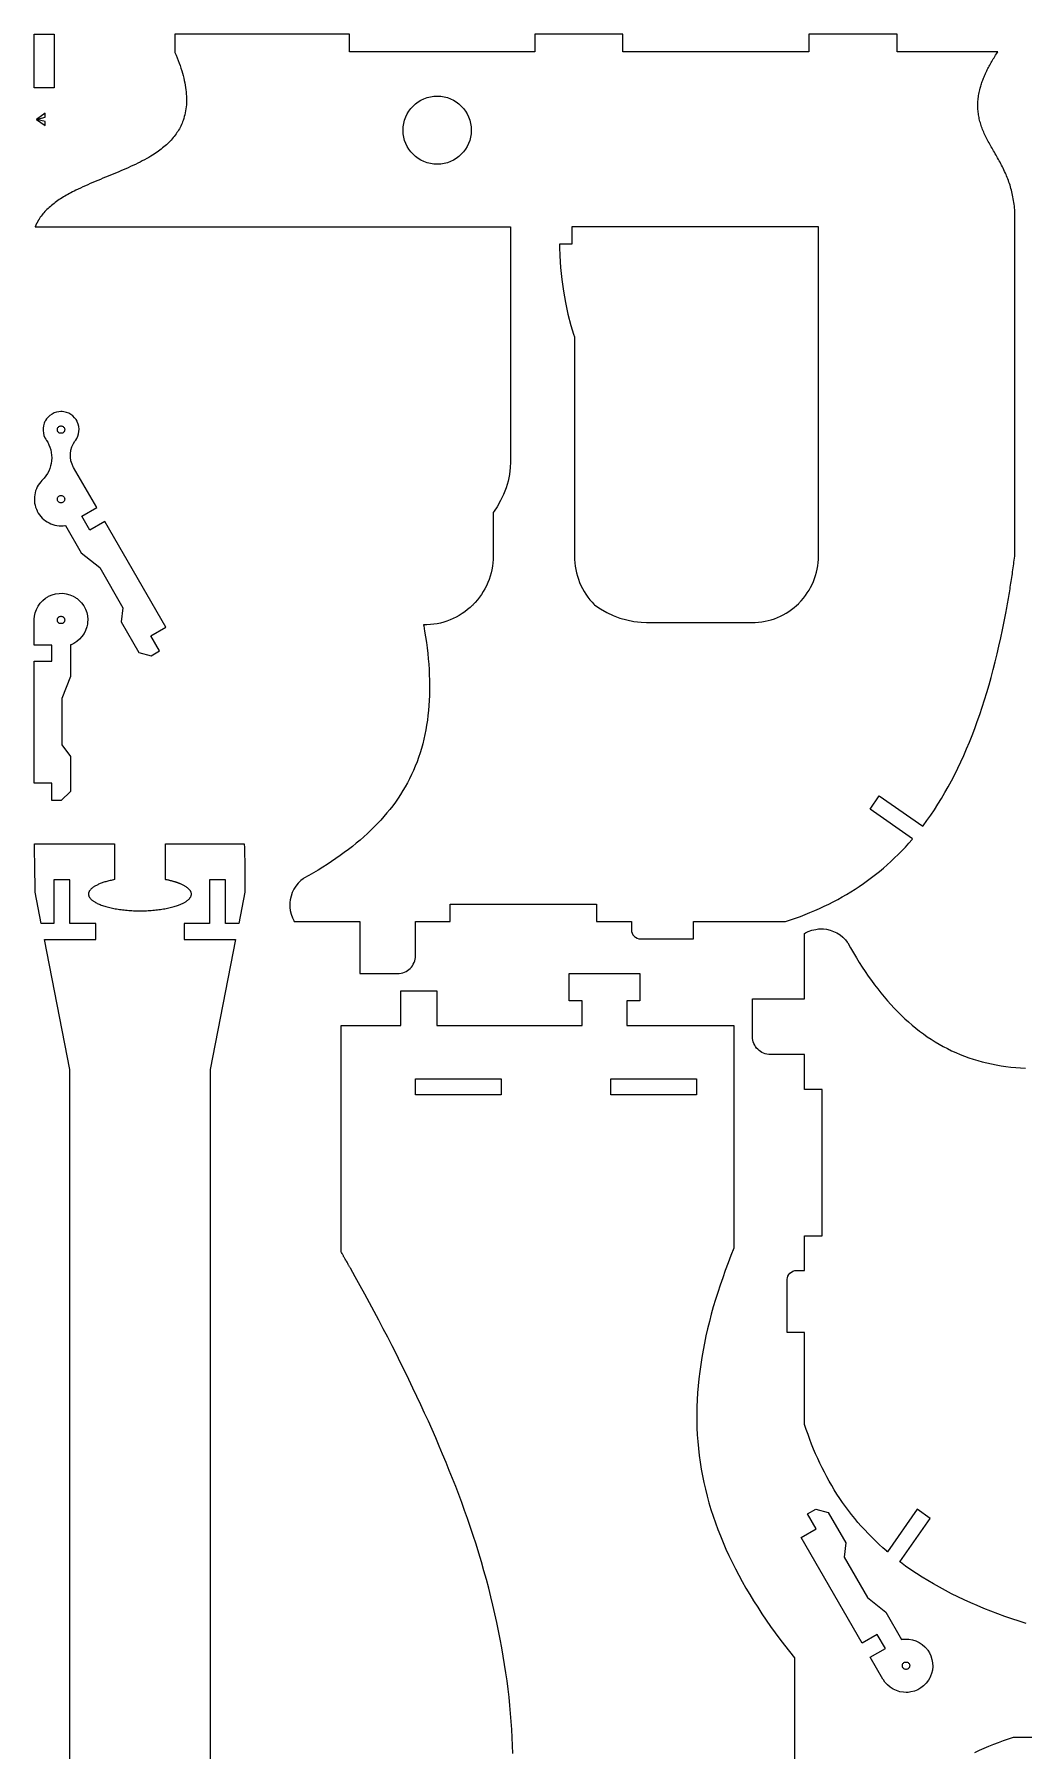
# Model space of a CAD drawing. Extents: x 0 to 504, y 0 to 398.
# Drawn here: x 0 to 113.9, y 200.4 to 398 of the extents above; entities that cross this region are included whole.
import ezdxf

# ---------------------------------------------------------------- set-up
doc = ezdxf.new("R2010")
doc.units = 0
doc.layers.get('0').update_dxf_attribs({"linetype": 'CONTINUOUS'})

msp = doc.modelspace()

# ---------------------------------------------------------------- linework, layer by layer
at = {"color": 0}
for points in [[(0, 398.013), (2.28743, 398.013), (2.28743, 391.862), (0, 391.862), (0, 398.013)], [(110.939, 396.013), (99.3174, 396.013), (99.3174, 398.013), (89.1674, 398.013), (89.1674, 396.013), (67.7621, 396.013), (67.7621, 398.013), (57.6121, 398.013), (57.6121, 396.013), (36.2835, 396.013), (36.2835, 398.013), (16.1813, 398.013), (16.1813, 395.922), (16.1824, 395.919), (16.1825, 395.919), (16.1837, 395.917), (16.184, 395.917), (16.1842, 395.915), (16.1843, 395.915), (16.1853, 395.914), (16.1854, 395.912), (16.1861, 395.911), (16.1863, 395.911), (16.1865, 395.91), (16.1867, 395.91), (16.1875, 395.908), (16.3196, 395.601), (16.4447, 395.297), (16.5632, 394.997), (16.6747, 394.7), (16.7794, 394.406), (16.8774, 394.114), (16.9683, 393.826), (17.0525, 393.542), (17.1297, 393.261), (17.2, 392.982), (17.2633, 392.707), (17.3199, 392.436), (17.3694, 392.167), (17.4119, 391.901), (17.4476, 391.64), (17.4763, 391.382), (17.4978, 391.126), (17.5124, 390.874), (17.5199, 390.625), (17.5203, 390.379), (17.5137, 390.138), (17.5001, 389.899), (17.4794, 389.662), (17.4515, 389.431), (17.4167, 389.201), (17.3744, 388.975), (17.3253, 388.753), (17.2689, 388.535), (17.2054, 388.318), (17.1346, 388.107), (17.0735, 387.942), (17.0078, 387.778), (16.9375, 387.617), (16.8625, 387.457), (16.7831, 387.3), (16.6992, 387.146), (16.6107, 386.993), (16.5179, 386.842), (16.4207, 386.693), (16.319, 386.546), (16.2132, 386.4), (16.1029, 386.257), (15.9886, 386.117), (15.8699, 385.976), (15.7471, 385.839), (15.62, 385.703), (15.489, 385.569), (15.3539, 385.438), (15.2147, 385.307), (15.0715, 385.179), (14.9244, 385.053), (14.7733, 384.928), (14.6185, 384.804), (14.4597, 384.682), (14.2971, 384.563), (14.1307, 384.444), (13.9606, 384.328), (13.7868, 384.213), (13.6093, 384.099), (13.4282, 383.987), (13.1873, 383.844), (12.9407, 383.703), (12.6886, 383.565), (12.4316, 383.429), (12.1698, 383.294), (11.9037, 383.162), (11.6335, 383.033), (11.3595, 382.904), (11.0821, 382.776), (10.8016, 382.651), (10.5183, 382.526), (10.2326, 382.403), (9.94472, 382.281), (9.65506, 382.158), (9.36393, 382.037), (9.07161, 381.917), (8.77849, 381.796), (8.48481, 381.675), (8.19103, 381.556), (7.89729, 381.435), (7.60411, 381.314), (7.31164, 381.193), (7.02029, 381.071), (6.73042, 380.949), (6.44228, 380.825), (6.15625, 380.701), (5.87256, 380.575), (5.59164, 380.449), (5.31381, 380.319), (5.03928, 380.19), (4.76872, 380.058), (4.58399, 379.965), (4.40147, 379.872), (4.22125, 379.778), (4.04335, 379.682), (3.86789, 379.585), (3.69499, 379.486), (3.52468, 379.388), (3.35704, 379.286), (3.19222, 379.185), (3.03017, 379.081), (2.87104, 378.976), (2.71496, 378.869), (2.5619, 378.763), (2.412, 378.653), (2.26535, 378.542), (2.12201, 378.431), (1.9821, 378.317), (1.84565, 378.2), (1.71272, 378.083), (1.58339, 377.964), (1.45785, 377.843), (1.33599, 377.721), (1.2181, 377.596), (1.10411, 377.469), (0.99414, 377.342), (0.88824, 377.211), (0.78657, 377.079), (0.68913, 376.946), (0.59608, 376.81), (0.50738, 376.671), (0.49344, 376.649), (0.47955, 376.625), (0.46582, 376.603), (0.45215, 376.581), (0.43864, 376.557), (0.42524, 376.535), (0.41195, 376.511), (0.39876, 376.487), (0.38569, 376.465), (0.37272, 376.442), (0.35986, 376.418), (0.34717, 376.396), (0.33453, 376.372), (0.32205, 376.349), (0.30962, 376.325), (0.29736, 376.301), (0.28521, 376.279), (0.27317, 376.256), (0.26123, 376.232), (0.2494, 376.207), (0.23774, 376.183), (0.22613, 376.16), (0.21463, 376.136), (0.20329, 376.112), (0.19206, 376.089), (0.18094, 376.064), (0.16992, 376.04), (0.15902, 376.017), (0.14822, 375.992), (0.13753, 375.968), (0.12706, 375.944), (0.12348, 375.936), (0.12234, 375.933), (0.12115, 375.931), (0.11995, 375.928), (0.11399, 375.914), (0.11285, 375.911), (0.10807, 375.901), (0.10688, 375.899), (0.1033, 375.89), (0.10216, 375.888), (0.095, 375.871), (0.0938, 375.868), (0.09266, 375.865), (0.09147, 375.862), (54.8236, 375.862), (54.8236, 348.938), (54.8236, 348.736), (54.791, 348.133), (54.6936, 347.338), (54.5331, 346.554), (54.3103, 345.787), (54.0268, 345.042), (53.6836, 344.319), (53.2822, 343.625), (52.9447, 343.124), (52.8236, 342.963), (52.8236, 337.938), (52.8236, 337.839), (52.8138, 337.542), (52.7842, 337.149), (52.7354, 336.76), (52.6676, 336.374), (52.5811, 335.993), (52.4761, 335.617), (52.3529, 335.247), (52.2117, 334.885), (52.0529, 334.529), (51.8768, 334.182), (51.6835, 333.843), (51.4735, 333.514), (51.2468, 333.194), (51.004, 332.885), (50.7451, 332.588), (50.541, 332.372), (50.4706, 332.303), (50.4003, 332.233), (50.1821, 332.031), (49.8818, 331.776), (49.5704, 331.536), (49.2485, 331.314), (48.9167, 331.107), (48.5757, 330.918), (48.2263, 330.746), (47.869, 330.59), (47.5046, 330.454), (47.1336, 330.335), (46.7568, 330.233), (46.3749, 330.151), (45.9885, 330.089), (45.5982, 330.044), (45.2047, 330.019), (44.9076, 330.013), (44.8088, 330.014), (44.8099, 330.007), (44.8104, 330.004), (44.8108, 330.001), (44.8114, 329.999), (44.8119, 329.996), (44.8125, 329.993), (44.8136, 329.987), (44.8142, 329.983), (44.8147, 329.981), (44.8151, 329.978), (44.8163, 329.972), (44.8168, 329.969), (44.8174, 329.967), (44.8179, 329.963), (44.8185, 329.96), (44.8189, 329.957), (44.82, 329.951), (44.8206, 329.949), (44.8211, 329.946), (44.8217, 329.943), (44.8222, 329.939), (44.8226, 329.936), (44.8232, 329.933), (44.8238, 329.931), (44.8243, 329.928), (44.8249, 329.925), (44.9374, 329.276), (45.04, 328.633), (45.1328, 327.996), (45.2154, 327.362), (45.2878, 326.733), (45.3499, 326.111), (45.4015, 325.492), (45.4425, 324.879), (45.4729, 324.269), (45.4925, 323.667), (45.5011, 323.069), (45.4987, 322.476), (45.4851, 321.889), (45.4603, 321.307), (45.424, 320.731), (45.3763, 320.16), (45.3168, 319.593), (45.2456, 319.033), (45.1626, 318.479), (45.0675, 317.931), (44.9603, 317.389), (44.841, 316.851), (44.7092, 316.321), (44.565, 315.796), (44.4082, 315.276), (44.2386, 314.764), (44.0563, 314.257), (43.861, 313.757), (43.6525, 313.263), (43.4311, 312.774), (43.1961, 312.292), (42.9561, 311.832), (42.7037, 311.379), (42.439, 310.931), (42.1619, 310.489), (41.8728, 310.051), (41.5717, 309.621), (41.2586, 309.196), (40.9338, 308.776), (40.5972, 308.362), (40.249, 307.953), (39.8896, 307.55), (39.5186, 307.151), (39.1365, 306.758), (38.7432, 306.371), (38.339, 305.989), (37.9239, 305.611), (37.4979, 305.239), (37.0612, 304.872), (36.614, 304.51), (36.1565, 304.153), (35.6885, 303.8), (35.2104, 303.453), (34.7221, 303.11), (34.2239, 302.772), (33.7157, 302.438), (33.1978, 302.108), (32.6703, 301.785), (32.1332, 301.464), (31.5865, 301.149), (31.0307, 300.838), (31.0275, 300.836), (30.9381, 300.775), (30.6843, 300.569), (30.3774, 300.269), (30.1086, 299.936), (29.8804, 299.578), (29.6947, 299.194), (29.5536, 298.79), (29.4592, 298.372), (29.4186, 298.049), (29.4135, 297.94), (29.4135, 297.589), (29.4189, 297.475), (29.4628, 297.136), (29.5664, 296.694), (29.7229, 296.268), (29.8731, 295.961), (29.9311, 295.862), (37.4589, 295.862), (37.4589, 289.862), (41.8076, 289.862), (41.8606, 289.862), (42.0197, 289.874), (42.2258, 289.906), (42.4246, 289.956), (42.6153, 290.026), (42.7967, 290.114), (42.9678, 290.217), (43.1275, 290.336), (43.2749, 290.471), (43.4087, 290.618), (43.5282, 290.778), (43.6322, 290.949), (43.7196, 291.131), (43.7893, 291.321), (43.8404, 291.519), (43.8719, 291.726), (43.8826, 291.885), (43.8826, 291.938), (43.8826, 295.862), (47.8826, 295.862), (47.8826, 297.862), (64.7326, 297.862), (64.7326, 295.862), (68.7326, 295.862), (68.7326, 294.938), (68.7326, 294.885), (68.7535, 294.728), (68.8144, 294.526), (68.9132, 294.342), (69.0103, 294.215), (69.0475, 294.178), (69.0847, 294.14), (69.2112, 294.043), (69.3962, 293.944), (69.5969, 293.883), (69.755, 293.862), (69.8076, 293.862), (75.8826, 293.862), (75.8826, 295.862), (86.4662, 295.862), (86.4667, 295.862), (86.4682, 295.864), (86.4685, 295.864), (86.47, 295.864), (86.4704, 295.864), (86.4707, 295.864), (86.4722, 295.865), (86.4726, 295.865), (86.4729, 295.865), (86.4744, 295.865), (86.4749, 295.865), (86.4751, 295.865), (86.4764, 295.867), (86.4767, 295.867), (86.4771, 295.867), (86.4775, 295.867), (87.054, 296.056), (87.6247, 296.253), (88.1894, 296.457), (88.7482, 296.671), (89.301, 296.893), (89.8478, 297.124), (90.3885, 297.362), (90.9231, 297.611), (91.4515, 297.867), (91.9737, 298.132), (92.4899, 298.406), (92.9996, 298.688), (93.5032, 298.979), (94.0003, 299.279), (94.4913, 299.589), (94.9757, 299.907), (95.4536, 300.233), (95.9251, 300.569), (96.3903, 300.914), (96.8487, 301.268), (97.3007, 301.632), (97.746, 302.004), (98.1846, 302.386), (98.6165, 302.778), (99.0419, 303.178), (99.4603, 303.588), (99.8721, 304.007), (100.277, 304.436), (100.675, 304.875), (101.066, 305.324), (101.12, 305.386), (96.2197, 308.803), (97.2779, 310.321), (102.281, 306.832), (102.282, 306.833), (102.283, 306.836), (102.285, 306.838), (102.287, 306.84), (102.288, 306.842), (102.289, 306.843), (102.291, 306.846), (102.292, 306.847), (102.294, 306.85), (102.295, 306.851), (102.297, 306.853), (102.298, 306.856), (102.299, 306.857), (102.302, 306.861), (102.304, 306.862), (102.305, 306.865), (102.307, 306.867), (102.308, 306.868), (102.31, 306.871), (102.311, 306.872), (102.313, 306.875), (102.314, 306.876), (102.315, 306.878), (102.317, 306.881), (102.318, 306.882), (102.32, 306.883), (102.321, 306.886), (102.323, 306.888), (102.324, 306.89), (102.326, 306.892), (102.768, 307.493), (103.201, 308.107), (103.624, 308.735), (104.037, 309.376), (104.441, 310.032), (104.835, 310.7), (105.219, 311.382), (105.594, 312.078), (105.96, 312.785), (106.316, 313.506), (106.663, 314.239), (107.002, 314.985), (107.331, 315.742), (107.652, 316.513), (107.964, 317.294), (108.267, 318.089), (108.561, 318.896), (108.848, 319.714), (109.125, 320.544), (109.395, 321.385), (109.656, 322.237), (109.91, 323.101), (110.155, 323.976), (110.392, 324.862), (110.622, 325.76), (110.844, 326.667), (111.058, 327.585), (111.265, 328.514), (111.464, 329.453), (111.656, 330.401), (111.841, 331.361), (111.88, 331.574), (111.919, 331.785), (111.958, 331.999), (111.997, 332.211), (112.035, 332.425), (112.073, 332.639), (112.11, 332.854), (112.147, 333.069), (112.184, 333.285), (112.22, 333.501), (112.256, 333.718), (112.292, 333.935), (112.327, 334.153), (112.362, 334.371), (112.396, 334.59), (112.431, 334.808), (112.464, 335.029), (112.498, 335.249), (112.531, 335.469), (112.564, 335.69), (112.597, 335.912), (112.629, 336.135), (112.66, 336.357), (112.692, 336.579), (112.723, 336.803), (112.754, 337.028), (112.784, 337.251), (112.814, 337.476), (112.844, 337.703), (112.873, 337.928), (112.873, 337.929), (112.873, 337.929), (112.873, 337.929), (112.873, 337.929), (112.873, 337.929), (112.873, 337.929), (112.873, 337.929), (112.873, 337.931), (112.873, 337.931), (112.873, 337.931), (112.873, 337.931), (112.873, 337.931), (112.873, 337.931), (112.873, 337.932), (112.873, 337.932), (112.873, 337.932), (112.873, 337.932), (112.874, 337.932), (112.874, 337.932), (112.874, 337.932), (112.874, 337.933), (112.874, 337.933), (112.874, 375.936), (112.887, 376.181), (112.896, 376.421), (112.9, 376.66), (112.901, 376.894), (112.898, 377.126), (112.891, 377.356), (112.881, 377.582), (112.867, 377.804), (112.849, 378.025), (112.828, 378.242), (112.803, 378.456), (112.775, 378.668), (112.744, 378.876), (112.709, 379.082), (112.672, 379.286), (112.631, 379.486), (112.588, 379.685), (112.542, 379.881), (112.493, 380.074), (112.441, 380.264), (112.387, 380.453), (112.33, 380.638), (112.271, 380.821), (112.209, 381.003), (112.145, 381.181), (112.079, 381.357), (112.011, 381.532), (111.941, 381.704), (111.869, 381.874), (111.795, 382.042), (111.711, 382.225), (111.626, 382.406), (111.539, 382.585), (111.451, 382.761), (111.362, 382.936), (111.272, 383.108), (111.181, 383.279), (111.089, 383.449), (110.997, 383.617), (110.905, 383.783), (110.812, 383.947), (110.72, 384.111), (110.628, 384.272), (110.535, 384.433), (110.444, 384.593), (110.353, 384.751), (110.263, 384.908), (110.174, 385.064), (110.086, 385.219), (109.999, 385.375), (109.914, 385.529), (109.83, 385.682), (109.748, 385.835), (109.668, 385.987), (109.59, 386.14), (109.514, 386.292), (109.441, 386.443), (109.37, 386.594), (109.302, 386.746), (109.237, 386.899), (109.175, 387.05), (109.116, 387.201), (109.06, 387.353), (109.008, 387.504), (108.959, 387.656), (108.913, 387.808), (108.87, 387.961), (108.83, 388.114), (108.794, 388.268), (108.761, 388.422), (108.732, 388.576), (108.705, 388.731), (108.683, 388.886), (108.663, 389.043), (108.648, 389.199), (108.635, 389.356), (108.626, 389.514), (108.621, 389.672), (108.619, 389.831), (108.621, 389.992), (108.627, 390.151), (108.636, 390.313), (108.649, 390.475), (108.665, 390.638), (108.686, 390.801), (108.71, 390.967), (108.738, 391.132), (108.769, 391.299), (108.805, 391.465), (108.844, 391.633), (108.888, 391.803), (108.923, 391.932), (108.961, 392.061), (109, 392.192), (109.042, 392.322), (109.086, 392.453), (109.132, 392.585), (109.18, 392.717), (109.23, 392.849), (109.283, 392.982), (109.337, 393.117), (109.394, 393.25), (109.452, 393.385), (109.513, 393.519), (109.576, 393.656), (109.641, 393.792), (109.708, 393.929), (109.777, 394.065), (109.848, 394.204), (109.921, 394.342), (109.996, 394.481), (110.073, 394.619), (110.153, 394.76), (110.234, 394.9), (110.318, 395.04), (110.403, 395.182), (110.491, 395.324), (110.58, 395.467), (110.672, 395.61), (110.765, 395.753), (110.861, 395.896), (110.939, 396.013)], [(46.3842, 390.899), (46.4844, 390.899), (46.7854, 390.878), (47.1751, 390.818), (47.5514, 390.722), (47.9119, 390.589), (48.255, 390.425), (48.5786, 390.228), (48.8808, 390.001), (49.1596, 389.749), (49.4129, 389.469), (49.6389, 389.168), (49.8354, 388.844), (50.0007, 388.501), (50.1326, 388.14), (50.2294, 387.764), (50.2889, 387.375), (50.3092, 387.074), (50.3092, 386.974), (50.3092, 386.872), (50.2889, 386.572), (50.2294, 386.182), (50.1326, 385.806), (50.0007, 385.446), (49.8354, 385.103), (49.6389, 384.779), (49.4129, 384.476), (49.1596, 384.197), (48.8808, 383.944), (48.5786, 383.718), (48.255, 383.522), (47.9119, 383.357), (47.5514, 383.225), (47.1751, 383.128), (46.7854, 383.068), (46.4844, 383.049), (46.3842, 383.049), (46.2837, 383.049), (45.9829, 383.068), (45.5931, 383.128), (45.2169, 383.225), (44.8564, 383.357), (44.5132, 383.522), (44.1896, 383.718), (43.8875, 383.944), (43.6088, 384.197), (43.3554, 384.476), (43.1294, 384.779), (42.9328, 385.103), (42.7676, 385.446), (42.6356, 385.806), (42.5389, 386.182), (42.4794, 386.572), (42.4592, 386.872), (42.4592, 386.974), (42.4592, 387.074), (42.4794, 387.375), (42.5389, 387.764), (42.6356, 388.14), (42.7676, 388.501), (42.9328, 388.844), (43.1294, 389.168), (43.3554, 389.469), (43.6088, 389.749), (43.8875, 390.001), (44.1896, 390.228), (44.5132, 390.425), (44.8564, 390.589), (45.2169, 390.722), (45.5931, 390.818), (45.9829, 390.878), (46.2837, 390.899), (46.3842, 390.899)], [(1.25792, 387.965), (0.25792, 388.224), (1.25792, 388.483), (1.25792, 388.931), (0.25792, 388.224), (1.25792, 387.517), (1.25792, 387.965)], [(62.1736, 337.938), (62.1736, 337.84), (62.1833, 337.546), (62.2124, 337.156), (62.2603, 336.769), (62.3271, 336.386), (62.4122, 336.008), (62.5156, 335.635), (62.6369, 335.268), (62.7758, 334.908), (62.9322, 334.554), (63.1057, 334.21), (63.296, 333.872), (63.5029, 333.544), (63.7261, 333.226), (63.9653, 332.919), (64.2204, 332.622), (64.4217, 332.407), (64.491, 332.338), (64.6581, 332.214), (65.1794, 331.867), (65.9001, 331.453), (66.6493, 331.1), (67.4229, 330.808), (68.2172, 330.581), (69.0287, 330.415), (69.8533, 330.315), (70.4788, 330.281), (70.6872, 330.281), (82.6207, 330.281), (82.7156, 330.281), (83.0003, 330.29), (83.3774, 330.318), (83.7512, 330.365), (84.1214, 330.429), (84.4869, 330.513), (84.8475, 330.612), (85.2024, 330.729), (85.5508, 330.864), (85.8922, 331.015), (86.2261, 331.183), (86.5518, 331.368), (86.8686, 331.568), (87.176, 331.783), (87.4732, 332.015), (87.7597, 332.263), (87.9678, 332.457), (88.0349, 332.524), (88.1019, 332.59), (88.2967, 332.799), (88.5435, 333.086), (88.775, 333.383), (88.991, 333.69), (89.1913, 334.007), (89.3754, 334.332), (89.5433, 334.667), (89.6946, 335.008), (89.829, 335.357), (89.9464, 335.711), (90.0465, 336.072), (90.129, 336.438), (90.1935, 336.807), (90.24, 337.182), (90.2681, 337.558), (90.2775, 337.843), (90.2775, 337.938), (90.2775, 375.862), (61.8721, 375.862), (61.8721, 373.862), (60.4654, 373.862), (60.4665, 373.524), (60.4965, 372.504), (60.5803, 371.147), (60.7164, 369.797), (60.9046, 368.454), (61.1447, 367.118), (61.4364, 365.793), (61.7794, 364.479), (62.0689, 363.5), (62.1736, 363.178), (62.1736, 337.938)], [(15.1396, 329.75), (8.11464, 341.917), (6.38265, 340.917), (5.45763, 342.519), (7.18961, 343.519), (4.52664, 348.133), (4.47364, 348.224), (4.34364, 348.511), (4.22065, 348.906), (4.15864, 349.31), (4.15565, 349.715), (4.21164, 350.118), (4.32563, 350.511), (4.49664, 350.886), (4.66162, 351.156), (4.72564, 351.237), (4.76861, 351.296), (4.88363, 351.479), (5.00564, 351.737), (5.09164, 352.007), (5.13965, 352.285), (5.14865, 352.565), (5.11963, 352.847), (5.05263, 353.125), (4.97661, 353.329), (4.94661, 353.393), (4.91564, 353.458), (4.80263, 353.646), (4.62961, 353.871), (4.42763, 354.069), (4.20264, 354.239), (3.95562, 354.375), (3.69363, 354.478), (3.41564, 354.543), (3.19862, 354.569), (3.05464, 354.572), (2.83763, 354.558), (2.55761, 354.506), (2.28961, 354.417), (2.03662, 354.293), (1.80263, 354.136), (1.59164, 353.947), (1.40761, 353.731), (1.28461, 353.55), (1.25163, 353.486), (1.21663, 353.422), (1.13064, 353.224), (1.05062, 352.95), (1.00765, 352.669), (1.0026, 352.389), (1.03662, 352.108), (1.10862, 351.835), (1.21663, 351.572), (1.32362, 351.382), (1.36464, 351.322), (1.40961, 351.256), (1.53663, 351.046), (1.68261, 350.758), (1.79861, 350.463), (1.89063, 350.161), (1.95264, 349.854), (1.99061, 349.544), (2.00065, 349.233), (1.98361, 348.924), (1.94065, 348.617), (1.87164, 348.314), (1.77664, 348.017), (1.65565, 347.728), (1.50863, 347.449), (1.33762, 347.182), (1.14063, 346.926), (0.97662, 346.746), (0.91862, 346.688), (0.87364, 346.644), (0.74761, 346.506), (0.59364, 346.313), (0.45763, 346.11), (0.33762, 345.897), (0.2366, 345.679), (0.15262, 345.454), (0.08664, 345.224), (0.03961, 344.989), (0.0096, 344.75), (0.00065, 344.511), (0.00863, 344.271), (0.03461, 344.031), (0.08062, 343.793), (0.14762, 343.557), (0.23264, 343.325), (0.30762, 343.154), (0.33664, 343.099), (0.36464, 343.043), (0.4586, 342.881), (0.59565, 342.676), (0.74864, 342.485), (0.91564, 342.307), (1.09364, 342.144), (1.28364, 341.997), (1.48361, 341.865), (1.69363, 341.75), (1.90961, 341.65), (2.13661, 341.568), (2.36664, 341.504), (2.60465, 341.457), (2.84565, 341.429), (3.09065, 341.421), (3.33664, 341.432), (3.52262, 341.454), (3.58464, 341.464), (5.39561, 338.328), (7.52365, 336.642), (10.2076, 331.993), (9.99664, 330.36), (12.0237, 326.847), (13.4506, 326.465), (14.4076, 327.018), (13.4077, 328.75), (15.1396, 329.75)], [(3.50065, 352.497), (3.50065, 352.475), (3.49164, 352.411), (3.46664, 352.331), (3.42763, 352.258), (3.37565, 352.196), (3.31261, 352.144), (3.24061, 352.104), (3.15961, 352.081), (3.09565, 352.072), (3.05263, 352.072), (2.98964, 352.081), (2.90961, 352.104), (2.83763, 352.144), (2.77365, 352.196), (2.72265, 352.258), (2.68365, 352.331), (2.65864, 352.411), (2.65061, 352.475), (2.65061, 352.518), (2.65864, 352.582), (2.68365, 352.662), (2.72265, 352.735), (2.77365, 352.797), (2.83763, 352.849), (2.90961, 352.888), (2.98964, 352.912), (3.05263, 352.922), (3.09565, 352.922), (3.15961, 352.912), (3.24061, 352.888), (3.31261, 352.849), (3.37565, 352.797), (3.42763, 352.735), (3.46664, 352.662), (3.49164, 352.582), (3.50065, 352.518), (3.50065, 352.497)], [(3.50065, 344.497), (3.50065, 344.475), (3.49164, 344.411), (3.46664, 344.331), (3.42763, 344.258), (3.37565, 344.196), (3.31261, 344.144), (3.24061, 344.104), (3.15961, 344.081), (3.09565, 344.072), (3.05263, 344.072), (2.98964, 344.081), (2.90961, 344.104), (2.83763, 344.144), (2.77365, 344.196), (2.72265, 344.258), (2.68365, 344.331), (2.65864, 344.411), (2.65061, 344.475), (2.65061, 344.518), (2.65864, 344.582), (2.68365, 344.661), (2.72265, 344.733), (2.77365, 344.797), (2.83763, 344.849), (2.90961, 344.888), (2.98964, 344.912), (3.05263, 344.921), (3.09565, 344.921), (3.15961, 344.912), (3.24061, 344.888), (3.31261, 344.849), (3.37565, 344.797), (3.42763, 344.733), (3.46664, 344.661), (3.49164, 344.582), (3.50065, 344.518), (3.50065, 344.497)], [(2, 309.779), (2, 311.779), (0, 311.779), (0, 325.828), (2, 325.828), (2, 327.678), (0, 327.678), (0, 330.688), (0.02903, 331.006), (0.11502, 331.415), (0.25401, 331.807), (0.44401, 332.175), (0.68202, 332.514), (0.96403, 332.818), (1.287, 333.085), (1.55501, 333.257), (1.65001, 333.307), (1.743, 333.356), (2.03901, 333.478), (2.44103, 333.592), (2.85303, 333.649), (3.266, 333.651), (3.676, 333.597), (4.07801, 333.489), (4.46403, 333.325), (4.741, 333.168), (4.829, 333.108), (4.91504, 333.047), (5.16, 332.842), (5.44803, 332.537), (5.69, 332.2), (5.88303, 331.835), (6.02604, 331.446), (6.11501, 331.04), (6.15001, 330.624), (6.139, 330.304), (6.11203, 330.094), (6.044, 329.782), (5.90804, 329.386), (5.72103, 329.015), (5.48703, 328.674), (5.20801, 328.368), (4.891, 328.1), (4.537, 327.876), (4.25, 327.737), (4.15001, 327.701), (4.15001, 324.079), (3.15001, 321.556), (3.15001, 316.188), (4.15001, 314.879), (4.15001, 310.822), (3.10504, 309.779), (2, 309.779)], [(2.65001, 330.582), (2.65001, 330.603), (2.65799, 330.668), (2.683, 330.747), (2.722, 330.819), (2.77501, 330.882), (2.83703, 330.935), (2.91, 330.974), (2.98899, 330.999), (3.05404, 331.007), (3.09603, 331.007), (3.16103, 330.999), (3.24001, 330.974), (3.31201, 330.935), (3.375, 330.882), (3.428, 330.819), (3.46604, 330.747), (3.491, 330.668), (3.5, 330.603), (3.5, 330.561), (3.491, 330.496), (3.46604, 330.417), (3.428, 330.344), (3.375, 330.282), (3.31201, 330.229), (3.24001, 330.19), (3.16103, 330.165), (3.09603, 330.157), (3.05404, 330.157), (2.98899, 330.165), (2.91, 330.19), (2.83703, 330.229), (2.77501, 330.282), (2.722, 330.344), (2.683, 330.417), (2.65799, 330.496), (2.65001, 330.561), (2.65001, 330.582)], [(43.8901, 277.74), (53.7401, 277.74), (53.7401, 275.89), (43.8901, 275.89), (43.8901, 277.74)], [(66.3842, 277.74), (76.2362, 277.74), (76.2362, 275.89), (66.3842, 275.89), (66.3842, 277.74)], [(98.0371, 216.346), (99.8481, 213.208), (99.9521, 213.226), (100.271, 213.25), (100.689, 213.233), (101.098, 213.161), (101.492, 213.035), (101.865, 212.857), (102.213, 212.629), (102.529, 212.354), (102.744, 212.118), (102.808, 212.033), (102.872, 211.949), (103.041, 211.678), (103.22, 211.299), (103.345, 210.903), (103.415, 210.496), (103.431, 210.082), (103.39, 209.669), (103.293, 209.261), (103.184, 208.961), (103.139, 208.865), (103.094, 208.769), (102.932, 208.494), (102.679, 208.16), (102.386, 207.865), (102.058, 207.614), (101.699, 207.41), (101.313, 207.254), (100.907, 207.151), (100.591, 207.108), (100.379, 207.1), (100.06, 207.115), (99.6471, 207.185), (99.2501, 207.307), (98.8751, 207.482), (98.5271, 207.706), (98.2111, 207.974), (97.9311, 208.286), (97.7471, 208.547), (97.694, 208.639), (96.2431, 211.153), (97.9751, 212.153), (97.0501, 213.756), (95.3181, 212.756), (88.2931, 224.922), (90.025, 225.922), (89.025, 227.656), (89.9821, 228.208), (91.4081, 227.826), (93.4371, 224.313), (93.2251, 222.681), (95.9081, 218.032), (98.0371, 216.346)], [(99.9321, 210.176), (99.9321, 210.197), (99.9411, 210.263), (99.9661, 210.342), (100.005, 210.414), (100.057, 210.476), (100.12, 210.529), (100.192, 210.568), (100.271, 210.593), (100.336, 210.601), (100.379, 210.601), (100.443, 210.593), (100.523, 210.568), (100.595, 210.529), (100.658, 210.476), (100.71, 210.414), (100.749, 210.342), (100.773, 210.263), (100.782, 210.197), (100.782, 210.156), (100.773, 210.09), (100.749, 210.011), (100.71, 209.939), (100.658, 209.876), (100.595, 209.824), (100.523, 209.785), (100.443, 209.76), (100.379, 209.751), (100.336, 209.751), (100.271, 209.76), (100.192, 209.785), (100.12, 209.824), (100.057, 209.876), (100.005, 209.939), (99.9661, 210.011), (99.9411, 210.09), (99.9321, 210.156), (99.9321, 210.176)]]:
    msp.add_lwpolyline(points, close=True, dxfattribs=at)
for points in [[(4.08854, 102.041), (4.08854, 278.81), (1.15657, 293.796), (7.08854, 293.796), (7.08854, 295.647), (4.08854, 295.647), (4.08854, 300.675), (2.23856, 300.675), (2.23856, 295.647), (0.79356, 295.647), (0.08854, 299.253), (0.08854, 299.717), (0.07053, 302.039), (0.02555, 304.361), (0.01356, 304.825), (9.23856, 304.825), (9.23856, 300.686), (9.10454, 300.661), (8.97254, 300.635), (8.84358, 300.604), (8.71756, 300.575), (8.59256, 300.546), (8.47157, 300.514), (8.35254, 300.482), (8.23356, 300.449), (8.12056, 300.414), (8.00857, 300.378), (7.90056, 300.342), (7.79357, 300.304), (7.69054, 300.264), (7.59056, 300.225), (7.49556, 300.186), (7.40056, 300.147), (7.31054, 300.104), (7.22254, 300.064), (7.13954, 300.021), (7.05854, 299.978), (6.98156, 299.935), (6.90756, 299.889), (6.83854, 299.846), (6.77154, 299.8), (6.70856, 299.756), (6.65056, 299.71), (6.59657, 299.664), (6.54557, 299.617), (6.49756, 299.571), (6.45454, 299.524), (6.41558, 299.475), (6.38254, 299.432), (6.35357, 299.386), (6.32557, 299.342), (6.30354, 299.297), (6.28256, 299.253), (6.26557, 299.207), (6.25358, 299.161), (6.24354, 299.118), (6.23654, 299.074), (6.23356, 299.029), (6.23557, 298.985), (6.23856, 298.939), (6.24658, 298.896), (6.25657, 298.85), (6.27056, 298.807), (6.28857, 298.761), (6.30854, 298.718), (6.33257, 298.674), (6.36057, 298.629), (6.39057, 298.586), (6.42557, 298.542), (6.46354, 298.499), (6.50456, 298.454), (6.54958, 298.411), (6.59754, 298.368), (6.64958, 298.325), (6.70356, 298.282), (6.76156, 298.239), (6.82254, 298.196), (6.88857, 298.153), (6.95654, 298.111), (7.04958, 298.057), (7.14654, 298.007), (7.24957, 297.954), (7.35656, 297.906), (7.46858, 297.857), (7.58556, 297.81), (7.70757, 297.761), (7.83356, 297.718), (7.96457, 297.674), (8.09956, 297.631), (8.23856, 297.589), (8.37956, 297.55), (8.52556, 297.511), (8.67557, 297.474), (8.82856, 297.439), (8.98557, 297.404), (9.14356, 297.372), (9.30658, 297.339), (9.47157, 297.311), (9.63857, 297.282), (9.8086, 297.257), (9.98156, 297.232), (10.1546, 297.211), (10.3315, 297.189), (10.5106, 297.172), (10.6896, 297.156), (10.8716, 297.139), (11.0535, 297.128), (11.2386, 297.117), (11.4226, 297.107), (11.6086, 297.1), (11.7956, 297.096), (11.9816, 297.093), (12.1676, 297.093), (12.3536, 297.093), (12.5396, 297.099), (12.7256, 297.104), (12.9106, 297.111), (13.0936, 297.121), (13.2786, 297.131), (13.4606, 297.143), (13.6406, 297.157), (13.8216, 297.175), (13.9996, 297.193), (14.1756, 297.214), (14.3506, 297.236), (14.5226, 297.26), (14.6926, 297.285), (14.8606, 297.311), (15.0256, 297.339), (15.1886, 297.371), (15.3465, 297.403), (15.5036, 297.436), (15.6565, 297.471), (15.8046, 297.507), (15.9515, 297.546), (16.0936, 297.586), (16.2315, 297.625), (16.3656, 297.668), (16.4956, 297.714), (16.5936, 297.749), (16.6896, 297.786), (16.7825, 297.824), (16.8725, 297.861), (16.9606, 297.9), (17.0436, 297.939), (17.1246, 297.979), (17.2017, 298.018), (17.2775, 298.061), (17.3496, 298.103), (17.4176, 298.143), (17.4826, 298.186), (17.5436, 298.229), (17.6026, 298.274), (17.6576, 298.317), (17.7106, 298.361), (17.7586, 298.406), (17.8046, 298.449), (17.8476, 298.493), (17.8865, 298.536), (17.9217, 298.582), (17.9536, 298.628), (17.9826, 298.672), (18.0076, 298.717), (18.0296, 298.761), (18.0476, 298.807), (18.0636, 298.85), (18.0746, 298.893), (18.0826, 298.939), (18.0865, 298.982), (18.0886, 299.025), (18.0856, 299.067), (18.0817, 299.107), (18.0726, 299.146), (18.0636, 299.186), (18.0496, 299.225), (18.0326, 299.267), (18.0146, 299.307), (17.9925, 299.346), (17.9686, 299.386), (17.9406, 299.428), (17.9115, 299.468), (17.8786, 299.507), (17.8436, 299.549), (17.8065, 299.589), (17.7646, 299.629), (17.7215, 299.668), (17.6756, 299.707), (17.6265, 299.747), (17.5756, 299.786), (17.5215, 299.825), (17.4646, 299.861), (17.4065, 299.9), (17.3436, 299.939), (17.2796, 299.975), (17.2115, 300.011), (17.1426, 300.05), (17.0706, 300.086), (16.9956, 300.121), (16.9176, 300.156), (16.8365, 300.189), (16.7896, 300.211), (16.7396, 300.229), (16.6906, 300.25), (16.6396, 300.268), (16.5896, 300.289), (16.5365, 300.307), (16.4836, 300.325), (16.4315, 300.343), (16.3765, 300.361), (16.3215, 300.381), (16.2656, 300.399), (16.2106, 300.414), (16.1536, 300.432), (16.0956, 300.45), (16.0365, 300.467), (15.9776, 300.482), (15.9186, 300.5), (15.8576, 300.514), (15.7967, 300.532), (15.7356, 300.547), (15.6726, 300.561), (15.6106, 300.578), (15.5465, 300.592), (15.4826, 300.607), (15.4186, 300.621), (15.2886, 300.649), (15.2215, 300.661), (15.1546, 300.675), (15.0886, 300.686), (15.0886, 300.686), (15.0886, 304.825), (24.1717, 304.825), (24.1825, 304.361), (24.2215, 302.039), (24.2386, 299.717), (24.2386, 299.253), (23.5326, 295.647), (22.0226, 295.647), (22.0226, 300.675), (20.1726, 300.675), (20.1726, 295.647), (17.2386, 295.647), (17.2386, 293.796), (23.1706, 293.796), (20.2386, 278.81), (20.2386, 102.041)], [(114.206, 215.028), (113.364, 215.297), (112.535, 215.575), (111.717, 215.861), (110.91, 216.156), (110.116, 216.46), (109.333, 216.771), (108.563, 217.092), (107.805, 217.421), (107.059, 217.76), (106.326, 218.107), (105.606, 218.464), (104.898, 218.829), (104.203, 219.204), (103.521, 219.589), (102.853, 219.982), (102.198, 220.386), (101.556, 220.799), (100.928, 221.222), (100.313, 221.654), (99.7124, 222.097), (99.7104, 222.099), (99.7085, 222.1), (99.7067, 222.101), (99.7046, 222.103), (99.7028, 222.104), (99.7008, 222.106), (99.6989, 222.107), (99.6969, 222.108), (99.695, 222.11), (99.6932, 222.112), (99.6913, 222.114), (99.6893, 222.115), (99.6874, 222.117), (99.6854, 222.118), (99.6835, 222.119), (99.6815, 222.121), (99.6796, 222.122), (99.6758, 222.125), (99.6739, 222.126), (99.6719, 222.128), (99.67, 222.129), (99.6682, 222.131), (99.6661, 222.132), (99.6643, 222.133), (99.6624, 222.135), (99.6585, 222.138), (99.6565, 222.139), (99.6547, 222.14), (99.6528, 222.142), (103.142, 227.144), (101.624, 228.203), (98.2068, 223.303), (98.2047, 223.306), (98.2026, 223.307), (98.1985, 223.31), (98.1964, 223.313), (98.1921, 223.315), (98.19, 223.318), (98.1879, 223.319), (98.1858, 223.321), (98.1817, 223.325), (98.1796, 223.326), (98.1754, 223.331), (98.1733, 223.332), (98.169, 223.335), (98.1669, 223.337), (98.1628, 223.34), (98.1607, 223.343), (98.1586, 223.344), (98.1565, 223.346), (98.1544, 223.349), (98.1501, 223.351), (98.1481, 223.353), (98.1439, 223.357), (97.6957, 223.749), (97.2572, 224.146), (96.8282, 224.551), (96.4086, 224.962), (95.9986, 225.381), (95.5981, 225.807), (95.2068, 226.239), (94.825, 226.676), (94.4524, 227.122), (94.089, 227.574), (93.7349, 228.033), (93.3899, 228.497), (93.0539, 228.969), (92.7269, 229.447), (92.409, 229.932), (92.1001, 230.422), (91.8, 230.919), (91.5089, 231.424), (91.2264, 231.933), (90.9528, 232.449), (90.6878, 232.971), (90.4315, 233.5), (90.1839, 234.035), (89.9447, 234.575), (89.7142, 235.122), (89.4919, 235.675), (89.2783, 236.233), (89.0729, 236.799), (88.8758, 237.369), (88.6871, 237.946), (88.6868, 237.947), (88.6867, 237.947), (88.6865, 237.947), (88.6864, 237.947), (88.6861, 237.949), (88.686, 237.949), (88.6858, 237.95), (88.6857, 237.95), (88.6854, 237.951), (88.6853, 237.951), (88.6851, 237.951), (88.685, 237.953), (88.6847, 237.953), (88.6846, 237.954), (88.6844, 237.954), (88.684, 237.956), (88.6839, 237.956), (88.6838, 237.956), (88.6838, 237.956), (88.6836, 237.957), (88.6836, 248.54), (86.6836, 248.54), (86.6836, 254.615), (86.6836, 254.669), (86.7054, 254.832), (86.7681, 255.033), (86.8671, 255.217), (86.9985, 255.375), (87.1575, 255.507), (87.3401, 255.606), (87.5419, 255.668), (87.7043, 255.69), (87.7586, 255.69), (88.6836, 255.69), (88.6836, 259.69), (90.6836, 259.69), (90.6836, 276.54), (88.6836, 276.54), (88.6836, 280.54), (84.7586, 280.54), (84.7056, 280.54), (84.5464, 280.551), (84.3404, 280.582), (84.1415, 280.633), (83.9508, 280.703), (83.7694, 280.79), (83.5985, 280.894), (83.4386, 281.014), (83.2913, 281.149), (83.1574, 281.296), (83.0379, 281.456), (82.934, 281.626), (82.8467, 281.807), (82.7768, 281.999), (82.7257, 282.197), (82.6943, 282.403), (82.6836, 282.563), (82.6836, 282.615), (82.6836, 286.964), (88.6836, 286.964), (88.6836, 294.492), (88.7813, 294.55), (89.0888, 294.7), (89.5146, 294.857), (89.9563, 294.96), (90.2956, 295.004), (90.409, 295.01), (90.7604, 295.01), (90.8686, 295.004), (91.1922, 294.964), (91.6115, 294.869), (92.0147, 294.728), (92.3979, 294.543), (92.7575, 294.314), (93.0896, 294.046), (93.3904, 293.739), (93.5953, 293.485), (93.6565, 293.396), (93.6567, 293.396), (93.6567, 293.394), (93.6569, 293.394), (93.6571, 293.394), (93.6578, 293.393), (93.6578, 293.393), (93.6582, 293.392), (93.9803, 292.817), (94.3071, 292.253), (94.6385, 291.697), (94.9747, 291.153), (95.3158, 290.619), (95.6618, 290.096), (96.0128, 289.582), (96.3687, 289.079), (96.7299, 288.588), (97.0961, 288.107), (97.4676, 287.638), (97.8443, 287.179), (98.2264, 286.733), (98.6139, 286.297), (99.0068, 285.874), (99.4051, 285.461), (99.8092, 285.061), (100.219, 284.672), (100.634, 284.297), (101.055, 283.932), (101.482, 283.581), (101.915, 283.242), (102.353, 282.915), (102.798, 282.601), (103.248, 282.3), (103.705, 282.013), (104.168, 281.737), (104.637, 281.475), (105.113, 281.226), (105.594, 280.992), (106.083, 280.771), (106.577, 280.563), (107.078, 280.367), (107.584, 280.185), (108.097, 280.015), (108.616, 279.858), (109.141, 279.714), (109.672, 279.582), (110.209, 279.463), (110.752, 279.356), (111.3, 279.26), (111.854, 279.178), (112.414, 279.106), (112.98, 279.047), (113.551, 278.999), (114.127, 278.963)], [(55.0982, 200.064), (55.0682, 200.976), (55.0262, 201.893), (54.9732, 202.814), (54.9092, 203.739), (54.8342, 204.668), (54.7482, 205.6), (54.6512, 206.538), (54.5411, 207.479), (54.4222, 208.425), (54.2901, 209.374), (54.1451, 210.328), (53.9901, 211.286), (53.8232, 212.25), (53.6442, 213.217), (53.4522, 214.189), (53.2482, 215.164), (53.0332, 216.146), (52.8042, 217.131), (52.5632, 218.121), (52.3092, 219.115), (52.0442, 220.114), (51.7651, 221.118), (51.4732, 222.126), (51.1682, 223.14), (50.8492, 224.158), (50.5192, 225.181), (50.1742, 226.208), (49.8611, 227.119), (49.5372, 228.033), (49.2042, 228.951), (48.8622, 229.874), (48.5092, 230.797), (48.1482, 231.726), (47.7772, 232.658), (47.3982, 233.593), (47.0092, 234.531), (46.6121, 235.472), (46.2051, 236.418), (45.7901, 237.365), (45.3661, 238.318), (44.9342, 239.272), (44.4942, 240.229), (44.0451, 241.19), (43.5882, 242.151), (43.1251, 243.119), (42.6511, 244.088), (42.1701, 245.061), (41.6811, 246.036), (41.1861, 247.013), (40.6811, 247.994), (40.1701, 248.976), (39.6522, 249.963), (39.1261, 250.951), (38.5942, 251.944), (38.0542, 252.938), (37.5061, 253.933), (36.9542, 254.933), (36.3932, 255.936), (36.3582, 255.997), (36.3222, 256.061), (36.2872, 256.122), (36.2511, 256.186), (36.2161, 256.247), (36.1811, 256.311), (36.1451, 256.372), (36.0751, 256.497), (36.0042, 256.622), (35.9332, 256.747), (35.8982, 256.811), (35.8621, 256.872), (35.7911, 257), (35.7551, 257.061), (35.7192, 257.125), (35.6842, 257.186), (35.6482, 257.25), (35.6121, 257.311), (35.5761, 257.375), (35.5411, 257.438), (35.5051, 257.501), (35.4692, 257.563), (35.4332, 257.626), (35.3621, 257.751), (35.3261, 257.815), (35.3251, 257.815), (35.3232, 257.818), (35.3232, 257.819), (35.3222, 257.819), (35.3222, 257.822), (35.3201, 257.822), (35.3201, 257.824), (35.3192, 257.824), (35.3192, 257.826), (35.3182, 257.826), (35.3182, 257.829), (35.3161, 257.829), (35.3161, 283.89), (42.1832, 283.89), (42.1832, 287.89), (46.3332, 287.89), (46.3332, 283.89), (63.0792, 283.89), (63.0792, 286.74), (61.5792, 286.74), (61.5792, 289.89), (69.7292, 289.89), (69.7292, 286.74), (68.2292, 286.74), (68.2292, 283.89), (80.5512, 283.89), (80.5512, 258.263), (80.5492, 258.263), (80.5492, 258.261), (80.5482, 258.261), (80.5482, 258.256), (80.5472, 258.256), (80.5472, 258.254), (80.5451, 258.254), (80.5451, 258.251), (80.2013, 257.399), (79.8703, 256.547), (79.5522, 255.699), (79.2482, 254.854), (78.9582, 254.008), (78.6812, 253.165), (78.4192, 252.324), (78.1701, 251.486), (77.9372, 250.649), (77.7182, 249.815), (77.5122, 248.983), (77.3232, 248.151), (77.1482, 247.324), (76.9882, 246.499), (76.8453, 245.676), (76.7162, 244.854), (76.6042, 244.036), (76.5063, 243.218), (76.4262, 242.404), (76.3612, 241.593), (76.3132, 240.783), (76.2813, 239.976), (76.2662, 239.172), (76.2692, 238.369), (76.2882, 237.568), (76.3251, 236.772), (76.3792, 235.976), (76.4501, 235.186), (76.5401, 234.394), (76.6472, 233.608), (76.7722, 232.824), (76.9151, 232.04), (77.0763, 231.261), (77.2542, 230.486), (77.4501, 229.711), (77.6632, 228.94), (77.8942, 228.168), (78.1412, 227.401), (78.4053, 226.636), (78.6842, 225.874), (78.9812, 225.115), (79.2951, 224.356), (79.6253, 223.601), (79.9693, 222.847), (80.3303, 222.097), (80.7063, 221.347), (81.0982, 220.601), (81.5053, 219.856), (81.9272, 219.114), (82.3632, 218.374), (82.8153, 217.635), (83.2813, 216.899), (83.7622, 216.165), (84.2563, 215.432), (84.7662, 214.703), (85.2882, 213.974), (85.8253, 213.249), (86.3753, 212.524), (86.9372, 211.801), (87.5132, 211.081), (87.5303, 211.06), (87.5303, 179.521)], [(108.274, 200.192), (108.809, 200.439), (109.35, 200.678), (109.896, 200.908), (110.449, 201.131), (111.008, 201.344), (111.573, 201.55), (112.143, 201.747), (112.72, 201.935), (112.72, 201.936), (112.721, 201.936), (112.721, 201.936), (112.723, 201.936), (112.723, 201.936), (112.724, 201.936), (112.725, 201.938), (112.725, 201.938), (112.727, 201.938), (112.727, 201.938), (112.727, 201.938), (112.729, 201.939), (112.729, 201.939), (112.731, 201.939), (112.731, 201.939), (123.315, 201.939)]]:
    msp.add_lwpolyline(points, dxfattribs=at)

doc.saveas('drawing.dxf')
